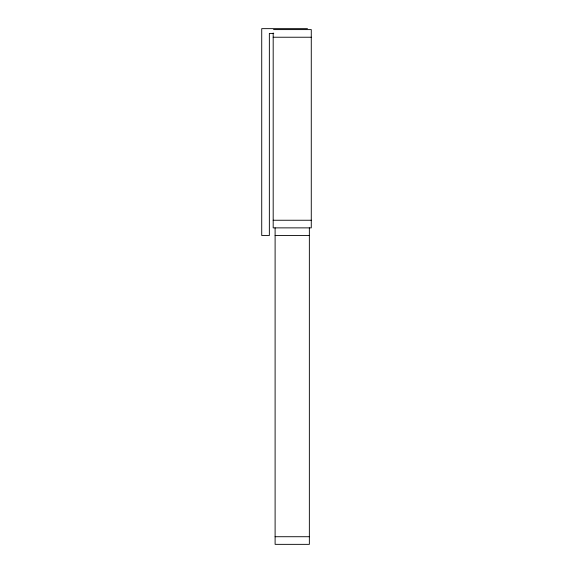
<?xml version="1.0" encoding="UTF-8"?>
<svg xmlns="http://www.w3.org/2000/svg" width="573" height="573" viewBox="0 0 573 573"><rect width="100%" height="100%" fill="white"/><g stroke="black" fill="none" stroke-linecap="round" stroke-linejoin="round"><path stroke-width="0.86" d="M307.479 28.65L261.725 28.65L261.725 235.503L269.353 235.503L269.353 33.413L273.751 33.413M273.536 29.603L311.275 29.603L311.275 227.875L273.185 227.875L273.185 32.99M273.185 37.231L311.275 37.231M273.185 220.247L311.275 220.247M275.104 235.503L309.356 235.503M275.104 536.722L309.356 536.722M309.356 227.875L309.356 544.35L275.104 544.35L275.104 227.875"/></g></svg>
